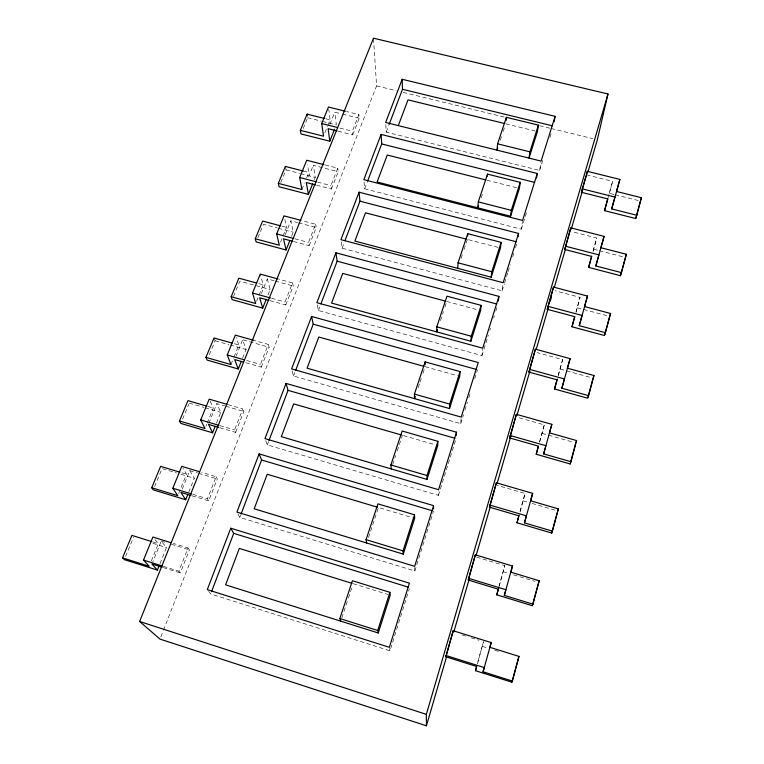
<?xml version="1.0" encoding="UTF-8"?>
<svg xmlns="http://www.w3.org/2000/svg" width="764" height="764" viewBox="0 0 764 764"><rect width="100%" height="100%" fill="white"/><g stroke="black" fill="none" stroke-linecap="round" stroke-linejoin="round"><path stroke-width="0.57" stroke-dasharray="3.82 2.86" d="M265.757 440.694L267.333 444.887L438.402 495.368L438.536 490.832M292.134 370.932L293.51 376.012L460.74 423.667L461.15 418.185M317.308 304.912L318.397 310.528L481.95 355.575L482.619 349.253M341.212 241.806L342.091 248.195L502.12 290.826L503.018 283.883M364.036 181.956L364.667 188.794L521.325 229.19L522.452 221.541M385.791 124.618L386.212 132.115L539.632 170.429L540.941 162.274M477.376 664.059L483.488 641.674L477.166 664.212M499.255 586.045L504.813 565.646L476.182 557.004M520.074 511.813L525.059 493.468L497.116 485.321M539.613 442.165L544.302 424.87L518.164 417.497M558.245 375.726L562.619 359.577L537.044 352.596M576.046 312.256L580.077 297.368L555.132 290.769M593.084 251.518L596.722 238.015L572.303 231.75M586.532 174.841L612.623 181.335L609.405 193.311L613.998 194.457M498.844 586.924L504.813 565.646M520.045 511.336L525.059 493.468M539.604 441.64L544.302 424.87M558.207 375.305L562.619 359.577M575.941 312.104L580.077 297.368M593.084 251.003L596.722 238.015M608.001 197.809L608.927 194.514M609.233 193.416L612.623 181.335M208.648 591.355L210.683 593.943L389.974 650.813L409.323 588.71M237.862 513.866L239.762 517.429L414.842 570.975L433.503 511.106M438.402 495.368L456.089 438.593M460.74 423.667L463.538 414.68M464.942 410.192L467.387 402.332M468.79 397.834L470.538 392.218M474.731 378.743L477.529 369.766M481.95 355.575L488.339 335.081M489.762 330.526L490.469 328.243M493.659 317.996L494.375 315.713M495.788 311.158L497.565 305.466M502.12 290.826L504.25 284.027M504.603 282.89L507.783 272.681M508.136 271.545L510.256 264.736M512.73 256.79L514.143 252.254M515.557 247.717L516.97 243.181M521.325 229.19L526.625 212.182M539.632 170.429L542.822 160.192M549.908 137.444L551.331 132.898M341.852 617.856L348.059 599.119M348.432 598.021L352.08 587M368.515 537.455L378.447 507.516L412.388 517.658M392.734 464.445L395.714 455.468M397.204 450.98L402.408 435.279M418.214 387.634L419.675 383.222M420.038 382.115L421.508 377.712M422.969 373.3L424.431 368.888M440.436 320.622L443.426 311.607M444.925 307.109L446.415 302.601M461.103 258.327L462.583 253.877M464.054 249.417L467.377 239.399M481.148 197.905L482.609 193.483M500.267 140.251L501.719 135.868M503.18 131.475L504.632 127.082M239.762 517.429L240.603 515.222M267.333 444.887L268.603 441.554M293.51 376.012L295.19 371.6M318.397 310.528L320.068 306.144M342.091 248.195L344.172 242.732M364.667 188.794L367.159 182.224M386.212 132.115L388.714 125.525M160.841 636.88L163.018 631.322M163.458 630.214L376.585 85.893L373.491 38.2M188.02 547.998L189.405 549.86L180.314 572.962L178.871 571.224L188.02 547.998L173.294 543.405M216.126 476.726L217.31 478.942L208.677 500.888L207.426 498.787L216.126 476.726L201.715 472.381M219.774 427.697L235.637 432.367L234.577 429.931L242.847 408.95L228.264 404.7M245.769 362.719L261.307 367.15L260.409 364.418L268.288 344.43L253.514 340.267M269.883 300.605L285.765 304.979L285.02 301.99L292.536 282.928L279.175 279.29M293.538 241.51L309.105 245.674L308.494 242.436L315.666 224.244L302.105 220.662M316.582 185.184L331.404 189.023L330.917 185.576L337.764 168.185L325.13 164.948M338.185 131.207L352.72 134.856L352.347 131.217L358.899 114.59L346.503 111.506M235.637 432.367L243.859 411.481L242.847 408.95M261.307 367.15L269.138 347.248L268.288 344.43M285.765 304.979L293.233 286.003L292.536 282.928M309.105 245.674L316.239 227.548L315.666 224.244M331.404 189.023L338.213 171.699L337.764 168.185M352.72 134.856L359.233 118.286L358.899 114.59M160.001 563.66L166.466 547.559L161.214 541.065L152.819 561.817M188.698 492.245L194.304 478.312L189.73 470.614L182.224 489.151M216.479 423.122L220.806 412.379L216.852 403.612L224.731 405.904M242.589 358.173L246.065 349.52L242.675 339.779L269.138 347.248M267.983 294.999L270.179 289.527L267.314 278.927L274.075 280.77M291.542 236.391L293.223 232.208L290.826 220.825L297.454 222.582M314.396 179.521L315.255 177.391L313.297 165.31L338.213 171.699M208.887 423.266L216.852 403.612M236.009 356.263L242.675 339.779M261.374 293.596L267.314 278.927M285.249 234.596L290.826 220.825M308.503 177.143L313.297 165.31M329.895 124.284L334.794 112.203L341.46 113.855M151.358 560.881L158.349 543.653L154.261 538.696M178.661 493.534L186.512 474.177L182.949 468.322M205.888 426.369L206.767 424.211M207.197 423.141L213.318 408.043L210.119 401.129M230.957 364.543L233.593 358.029M234.032 356.941L238.874 345.003L236.124 337.335M256.589 301.312L263.255 284.857L260.247 274.123M280.598 242.073L282.718 236.84M283.148 235.79L286.548 227.405L284.017 215.887M301.904 189.51L304.502 183.121M306.66 177.792L308.818 172.463L307.491 164.69M324.843 132.936L327.489 126.413M327.928 125.325L330.134 119.881L328.768 109.367M125.602 556.421L133.557 537.264M154.567 486.649L162.073 468.561L176.522 472.935M182.586 419.14L188.784 404.204M209.326 354.716L215.123 340.754L214.015 337.974M233.536 296.403L239.848 281.2L270.179 289.527M257.86 237.785L263.465 224.291L277.198 227.949M280.799 182.529L286.061 169.856L285.364 166.428M303.222 128.524L307.243 118.821M376.585 85.893L396.239 90.687M403.172 92.377L504.88 117.207M539.556 125.668L549.956 128.209M551.111 128.486L592.721 138.637M505.73 123.797L535.172 131.007M342.568 114.132L359.233 118.286M325.531 118.735L330.134 119.881M307.691 117.742L321.443 121.189M322.589 121.476L336.341 124.914L334.794 112.203M615.144 194.744L639.239 200.779M339.875 128.085L352.347 131.217M487.002 180.237L517.075 187.839M303.232 171.031L308.818 172.463M286.061 169.856L299.536 173.332M300.653 173.629L315.255 177.391M593.714 249.255L598.231 250.42M599.358 250.707L623.071 256.828M317.537 182.109L330.917 185.576M468.523 239.695L498.176 247.441M298.562 222.868L316.239 227.548M281.992 226.192L286.548 227.405M278.344 228.255L293.223 232.208M577.298 307.777L608.431 316.067M294.847 238.798L308.494 242.436M446.787 301.474L478.35 309.983M275.202 281.076L293.233 286.003M258.824 283.645L263.255 284.857M560.107 369.088L590.811 377.512M271.573 298.285L285.02 301.99M425.156 366.682L457.502 375.707M234.347 343.724L238.874 345.003M215.123 340.754L228.875 344.65M230.021 344.975L246.065 349.52M542.077 433.36L573.535 442.27M246.677 360.503L260.409 364.418M403.554 435.604L435.499 444.829M225.848 406.228L243.859 411.481M207.808 406.429L213.318 408.043M189.233 403.134L203.892 407.422M205.019 407.756L220.806 412.379M523.159 500.84L527.599 502.139M532.05 503.438L555.399 510.266M219.898 425.615L234.577 429.931M189.73 470.614L197.446 472.945M198.554 473.279L217.31 478.942M182.004 472.82L186.512 474.177M180.963 474.282L194.304 478.312M503.266 571.749L508.958 573.468M513.504 574.843L535.106 581.385M192.92 494.365L207.426 498.787M192.012 495.807L208.677 500.888M353.178 583.696L388.007 594.487M161.214 541.065L166.858 542.822M171.365 544.226L189.405 549.86M462.067 634.979L466.575 636.393M471.082 637.797L478.98 640.261M152.838 541.934L158.349 543.653M152.848 543.299L166.466 547.559M482.342 646.373L487.976 648.139M494.738 650.26L499.255 651.663M163.4 566.344L178.871 571.224M163.286 567.585L180.314 572.962M389.573 648.474L389.974 650.813M414.699 567.49L414.842 570.975"/><path stroke-width="1.15" d="M433.532 508.919L433.57 506.733M445.651 301.169L342.73 273.407L331.576 303.069L470.872 341.241L480.604 310.595L481.1 305.361L446.969 296.184L436.788 326.811L436.702 331.882L437.457 329.628M391.244 468.934L390.891 464.951L402.16 431.011L437.877 441.305L437.772 445.488L427 479.42L281.324 436.674L293.662 403.889L401.262 434.945M424.02 366.367L318.808 337.019L307.08 368.191L449.499 408.559L449.709 404.08L460.043 371.591L425.137 361.878L414.432 394.1L414.556 398.655L415.291 396.449M457.779 268.355L458.056 262.826L467.74 233.669L501.127 242.36L500.458 248.033L491.195 277.208L354.888 241.08L365.517 212.812L466.231 239.103M467.597 235.961L467.74 233.669M460.043 371.591L459.727 376.327L449.499 408.559M456.299 435.404L456.509 432.214L286.042 383.413L264.965 438.603L438.565 489.695L456.509 432.214M485.856 179.951L387.252 155.035L377.11 181.994L510.562 216.231L519.386 188.422L520.208 182.357L487.527 174.125L478.302 201.897L477.844 207.837L478.579 205.631M470.872 341.241L471.283 336.236L481.1 305.361M512.377 681.068L511.87 682.195L475.514 670.696L476.535 666.466L445.861 656.782L453.195 630.73L491.214 642.591L483.087 671.804L512.377 681.068L518.966 656.4L489.896 647.309L491.214 642.591M487.356 176.159L487.527 174.125M538.391 125.134L529.91 151.835L529.013 158.091L537.436 131.561L538.391 125.134L506.398 117.331L497.593 143.833L496.992 150.136L497.717 147.939M506.064 120.559L506.398 117.331M453.195 630.73L445.861 656.782M491.195 277.208L491.787 271.736L501.127 242.36M498.348 300.921L498.911 296.375L335.912 252.808L316.869 302.668L482.733 348.193L498.911 296.375M510.562 216.231L511.307 210.348L520.208 182.357M532.919 604.152L532.307 605.699L496.791 594.841L498.214 589.159L468.265 580.029L475.351 554.836L512.482 566.029L504.307 595.414L532.919 604.152L539.164 580.745L510.772 572.169L512.482 566.029M518.097 236.659L518.555 233.431L359.051 192.194L340.925 239.676L503.17 282.728L518.555 233.431M475.351 554.836L468.265 580.029M536.538 178.088L537.264 173.485L381.112 134.416L363.826 179.683L522.605 220.443L537.264 173.485M554.186 121.743L555.103 116.338L402.17 79.275L385.667 122.479L541.122 161.108L555.103 116.338M552.41 531.133L551.704 533.052L516.999 522.786L518.794 515.805L489.523 507.181L496.39 482.8L532.67 493.363L524.457 522.872L552.41 531.133L558.35 508.891L530.598 500.783L532.67 493.363M496.39 482.8L489.523 507.181M570.947 461.714L570.164 463.968L536.223 454.255L538.343 446.109L509.731 437.953L516.378 414.327L551.847 424.326L543.624 453.902L570.947 461.714L576.6 440.561L549.459 432.882L551.847 424.326M516.378 414.327L509.731 437.953M588.595 395.647L587.726 398.206L554.521 389L556.946 379.803L528.955 372.078L535.411 349.167L570.097 358.631L561.865 388.246L588.595 395.647L593.972 375.496L567.423 368.219L570.097 358.631M535.411 349.167L528.955 372.078M605.403 332.684L604.467 335.511L571.969 326.782L574.662 316.64L547.282 309.324L553.537 287.092L587.478 296.06L579.246 325.674L605.403 332.684L610.541 313.469L584.556 306.565L587.478 296.06M553.537 287.092L547.282 309.324M621.447 272.624L620.454 275.689L588.624 267.4L591.565 256.408L564.749 249.465L570.823 227.873L604.057 236.382L595.834 265.958L621.447 272.624L626.346 254.269L600.896 247.717L604.057 236.382M570.823 227.873L564.749 249.465M636.765 215.247L635.715 218.542L604.544 210.663L607.695 198.907L581.433 192.308L587.335 171.317L619.881 179.406L611.678 208.916L636.765 215.247L641.445 197.714L616.519 191.477L619.881 179.406M586.532 174.841L587.335 171.317M446.453 657.126L426.427 725.8L159.972 639.096L139.621 621.485L373.491 38.2L607.982 93.991L597.343 139.764L587.994 171.814M511.87 682.195L518.966 656.4M532.307 605.699L539.164 580.745M551.704 533.052L558.35 508.891M570.164 463.968L575.493 444.018M588.022 397.089L593.084 378.132M604.467 335.511L610.541 313.469M620.454 275.689L626.346 254.269M635.715 218.542L640.385 201.066M561.865 388.246L564.443 378.973L529.519 369.356M579.246 325.674L582.092 315.446L547.922 306.326M595.834 265.958L598.919 254.88L565.465 246.228M611.678 208.916L614.972 197.074L582.216 188.851M524.457 522.872L526.425 515.843L489.877 505.09M543.624 453.902L545.907 445.698L510.19 435.528M504.307 595.414L505.902 589.703L468.504 578.31M483.087 671.804L484.271 667.574L445.966 655.483M475.514 670.696L476.755 666.275M496.791 594.841L498.644 588.242M516.999 522.786L519.157 515.108M536.223 454.255L538.381 446.558M554.521 389L557.319 379.039M571.969 326.782L574.795 316.726M588.624 267.4L591.804 256.055M604.544 210.663L607.886 198.726M581.433 192.308L586.208 175.93M453.797 631.943L469.153 579.293M476.163 555.256L490.182 507.181M497.192 483.144L510.877 436.215M516.894 415.616L529.91 370.979M536.252 349.234L548.265 308.026M550.271 301.159L551.274 297.721M554.282 287.417L565.293 249.647M571.3 229.047L582.655 190.131M426.427 725.8L426.341 714.359L607.982 93.991M352.042 583.343L239.313 548.409L225.609 584.852L378.247 632.984L377.731 630.481L389.86 592.329L352.414 580.736L339.846 618.553L340.754 621.161M377.311 507.172L267.199 474.253L254.202 508.795L403.287 554.129L403.039 550.892L414.518 514.783L377.96 503.868L366.061 539.661L366.682 542.994M427 479.42L427 475.533L437.877 441.305M378.247 632.984L390.251 595.185L389.86 592.329M403.287 554.129L414.651 518.336L414.518 514.783M640.738 199.948L641.445 197.714M593.38 377.254L593.972 375.496M575.789 442.91L576.6 440.561M398.311 125.611L407.995 99.864L504.574 123.51M211.513 591.737L233.708 533.358L230.747 528.211L207.302 589.636L389.373 647.309L409.399 583.161L230.747 528.211M241.023 514.115L261.594 459.995L259.13 453.902L433.589 505.644L414.651 566.325L236.916 512.081L259.13 453.902M269.023 440.436L288.057 390.356L286.042 383.413M295.611 370.492L313.211 324.175L311.597 316.468L478.254 362.547L461.227 417.096L291.581 368.897L311.597 316.468M320.899 303.948L337.153 261.192L335.912 252.808M345.003 240.545L359.959 201.18L359.051 192.194M367.579 181.135L381.713 143.947L381.112 134.416M389.134 124.427L402.485 89.283L402.17 79.275M151.73 541.581L131.895 535.383L122.555 557.844L124.274 559.62L157.413 570.097L159.132 565.799M179.75 472.142L160.612 466.355L151.721 487.728L153.239 489.839L185.681 499.751L187.839 494.394M206.7 406.104L187.954 400.623L179.483 420.983L180.82 423.409L212.593 432.796L215.19 426.35M232.094 343.084L214.015 337.974L205.936 357.39L207.101 360.083L238.244 368.993L241.281 361.42M256.608 283.033L238.884 278.182L231.177 296.718L232.18 299.66L262.711 308.121L266.225 299.373M280.856 225.896L262.644 221.054L255.272 238.769L256.141 241.94L286.08 249.981L289.862 240.574M303.232 171.031L285.364 166.428L278.316 183.37L279.051 186.75L308.417 194.4L312.686 183.771M324.375 118.449L307.118 114.132L300.367 130.357L300.978 133.92L329.8 141.206L334.603 129.259M122.555 557.844L149.181 566.267L143.508 560.06L152.905 537.044L171.031 542.698M151.721 487.728L177.792 495.693L172.826 488.244L181.756 466.365L199.499 471.713M179.483 420.983L205.01 428.528L200.703 419.961L209.202 399.152L227.147 404.376M205.936 357.39L230.957 364.543L227.242 354.974L235.331 335.148L253.514 340.267M231.177 296.718L255.701 303.499L252.521 293.032L260.247 274.123L278.058 278.984M255.272 238.769L279.318 245.225L276.654 233.937L284.017 215.887L300.978 220.366M278.316 183.37L301.904 189.51L299.689 177.496L306.736 160.239L323.974 164.661M300.367 130.357L323.516 136.202L321.72 123.539L328.463 107.027L345.376 111.229M402.485 89.283L552.305 125.793M497.593 143.833L529.91 151.835M321.72 123.539L337.602 127.521M337.067 130.921L328.119 128.677L329.8 141.206M381.713 143.947L534.666 182.405M478.302 201.897L511.307 210.348M299.689 177.496L316.42 181.822M315.446 184.888L306.326 182.529L308.417 194.4M359.959 201.18L516.178 241.749M458.056 262.826L491.787 271.736M276.654 233.937L293.71 238.492M292.431 241.214L283.539 238.836L286.08 249.981M337.153 261.192L496.772 304.024M436.788 326.811L471.283 336.236M252.521 293.032L270.456 297.97M268.756 300.29L259.674 297.788L262.711 308.121M313.211 324.175L476.383 369.442M414.432 394.1L449.709 404.08M227.242 354.974L244.394 359.854M243.554 362.088L234.682 359.558L238.244 368.993M288.057 390.356L454.943 438.269M390.891 464.951L427 475.533M200.703 419.961L218.771 425.281M218.647 427.362L208.448 424.354L212.593 432.796M261.594 459.995L432.357 510.763M366.061 539.661L403.039 550.892M172.826 488.244L191.802 494.021M190.904 495.473L180.906 492.427L185.681 499.751M233.708 533.358L408.539 587.229M339.846 618.553L377.731 630.481M143.508 560.06L162.293 565.99M162.149 567.222L151.931 564.004L157.413 570.097M139.621 621.485L426.341 714.359M307.118 114.132L307.405 115.937M425.137 361.878L425.147 364.762"/></g></svg>
